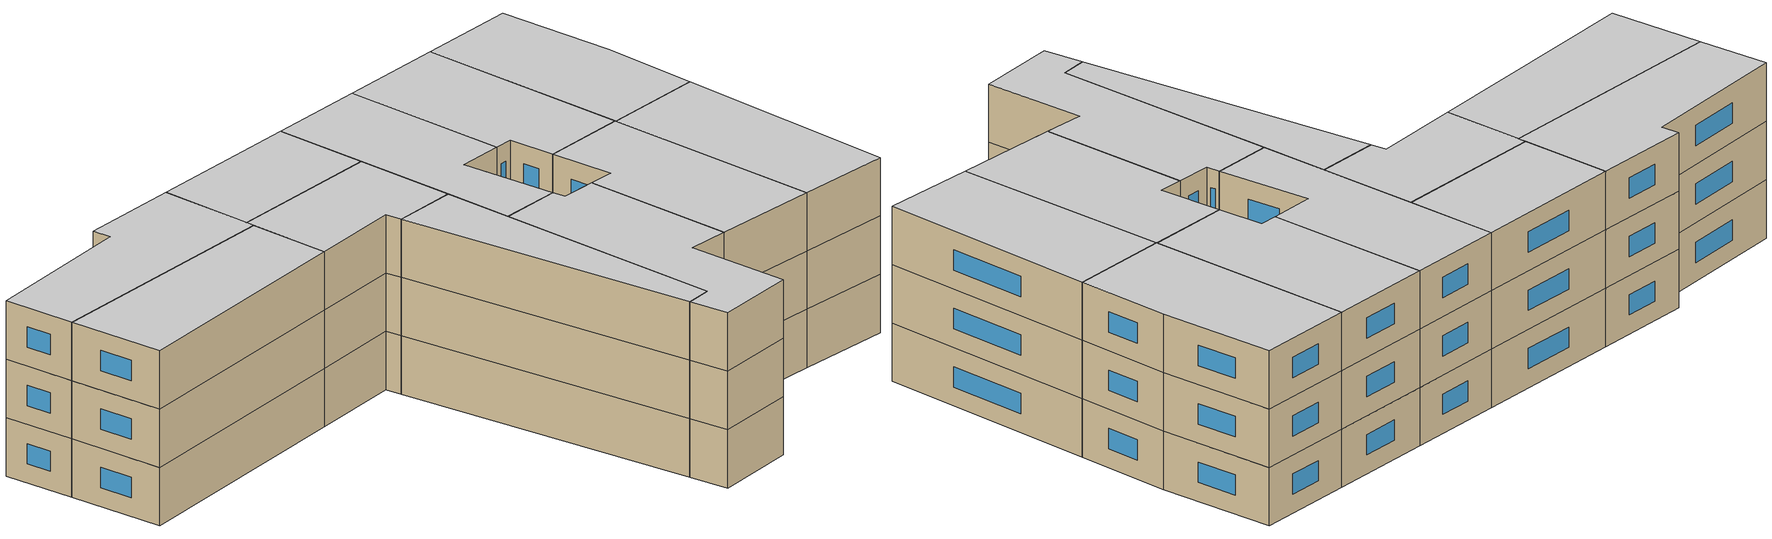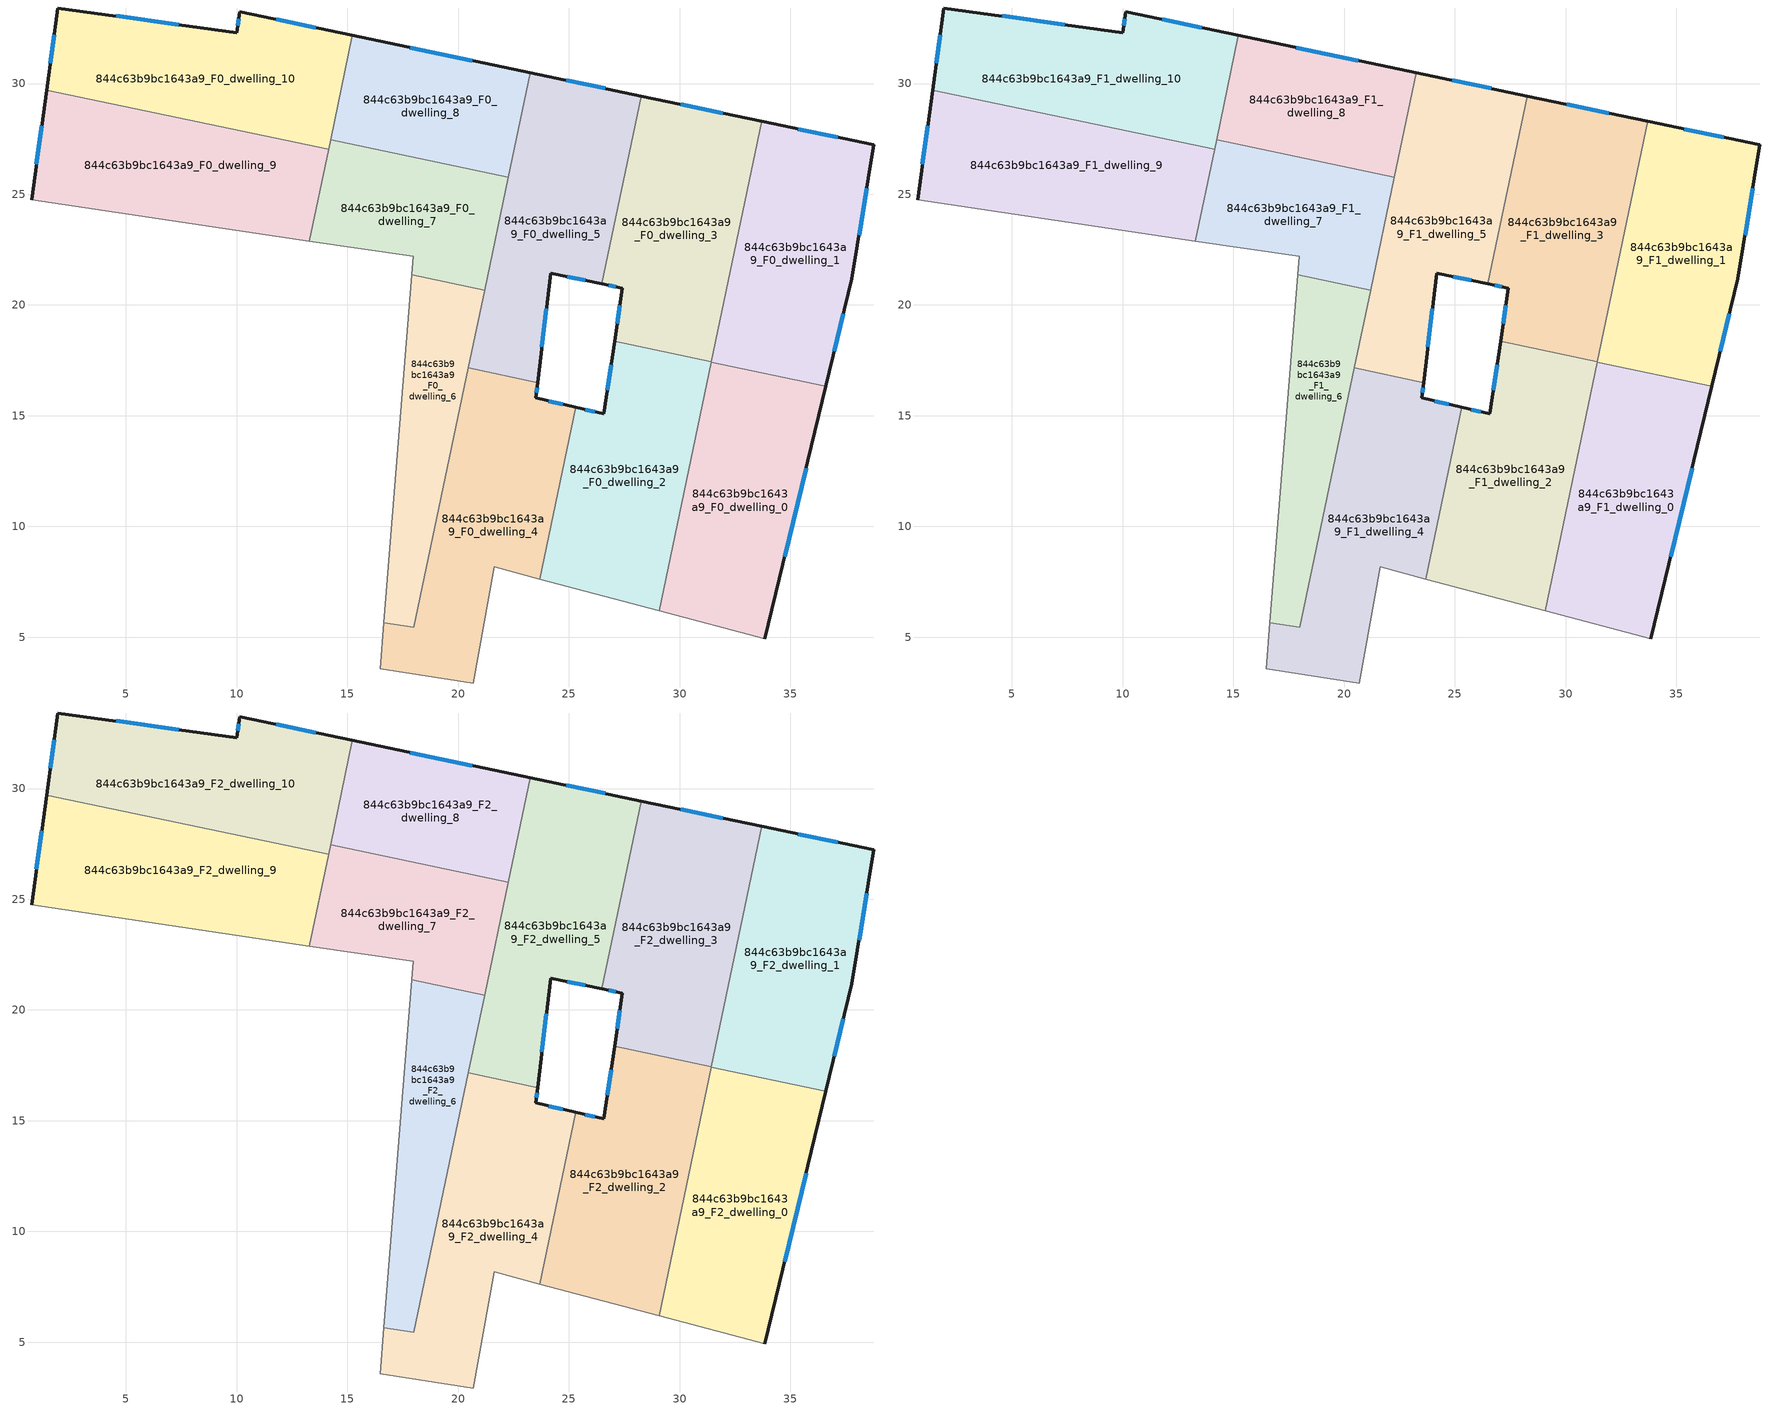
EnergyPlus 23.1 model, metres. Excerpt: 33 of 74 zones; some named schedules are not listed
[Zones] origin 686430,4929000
844c63b9bc1643a9_F0_dwelling_0
 floor ground (EU_floor_Construction): 36.6,16.32 33.86,4.93 29.08,6.2 31.43,17.41 z0
 wall outside (EU_wall_Construction): 33.86,4.93 36.6,16.32 z0:3
 wall to 844c63b9bc1643a9_F0_dwelling_1 (EU_wall_Construction): 36.6,16.32 31.43,17.41 z0:3
 wall adiabatic (EU_wall_Construction): 29.08,6.2 33.86,4.93 z0:3
 wall to 844c63b9bc1643a9_F0_dwelling_2 (EU_wall_Construction): 31.43,17.41 29.08,6.2 z0:3
 window (EU_Window_Construction): 34.75,8.64 35.71,12.62 z0.98:2.02
844c63b9bc1643a9_F0_dwelling_1
 floor ground (EU_floor_Construction): 38.78,27.23 37.78,21.19 36.6,16.32 31.43,17.41 33.72,28.29 z0
 wall outside (EU_wall_Construction): 36.6,16.32 37.78,21.19 38.78,27.23 33.72,28.29 z0:3
 wall to 844c63b9bc1643a9_F0_dwelling_3 (EU_wall_Construction): 33.72,28.29 31.44,17.44 z0:3
 wall to 844c63b9bc1643a9_F0_dwelling_2 (EU_wall_Construction): 31.44,17.44 31.43,17.41 z0:3
 window (EU_Window_Construction): 37.13,27.57 35.36,27.95 / 38.1,23.15 38.45,25.26 / 36.99,17.91 37.4,19.61 z0.98:2.02
844c63b9bc1643a9_F0_dwelling_10
 floor ground (EU_floor_Construction): 15.23,32.17 14.15,27.03 1.42,29.7 1.93,33.41 10.01,32.3 10.14,33.24 z0
 wall outside (EU_wall_Construction): 15.23,32.17 10.14,33.24 10.01,32.3 1.93,33.41 1.42,29.7 z0:3
 wall to 844c63b9bc1643a9_F0_dwelling_9 (EU_wall_Construction): 1.42,29.7 14.15,27.03 z0:3
 wall to 844c63b9bc1643a9_F0_dwelling_8 (EU_wall_Construction): 14.24,27.46 15.23,32.17 z0:3
 wall to 844c63b9bc1643a9_F0_dwelling_7 (EU_wall_Construction): 14.15,27.03 14.24,27.46 z0:3
 window (EU_Window_Construction): 13.57,32.52 11.79,32.89 / 1.76,32.2 1.58,30.91 / 7.38,32.66 4.56,33.05 / 10.1,32.93 10.05,32.61 z0.98:2.02
844c63b9bc1643a9_F0_dwelling_2
 floor ground (EU_floor_Construction): 31.44,17.44 29.08,6.2 23.69,7.62 25.32,15.38 26.59,15.08 27.07,18.36 z0
 wall outside (EU_wall_Construction): 27.07,18.36 26.59,15.08 25.32,15.38 z0:3
 wall to 844c63b9bc1643a9_F0_dwelling_3 (EU_wall_Construction): 31.44,17.44 27.07,18.36 z0:3
 wall adiabatic (EU_wall_Construction): 23.69,7.62 29.08,6.2 z0:3
 wall to 844c63b9bc1643a9_F0_dwelling_4 (EU_wall_Construction): 25.32,15.38 23.69,7.62 z0:3
 window (EU_Window_Construction): 26.17,15.18 25.73,15.28 / 26.91,17.3 26.74,16.15 z0.98:2.02
844c63b9bc1643a9_F0_dwelling_3
 floor ground (EU_floor_Construction): 33.72,28.29 31.44,17.44 27.07,18.36 27.42,20.76 26.49,20.96 28.27,29.43 z0
 wall outside (EU_wall_Construction): 26.49,20.96 27.42,20.76 27.07,18.36 / 33.72,28.29 28.27,29.43 z0:3
 wall to 844c63b9bc1643a9_F0_dwelling_5 (EU_wall_Construction): 28.27,29.43 26.49,20.96 z0:3
 window (EU_Window_Construction): 26.79,20.89 27.12,20.82 / 31.95,28.66 30.04,29.06 / 27.3,19.98 27.18,19.14 z0.98:2.02
844c63b9bc1643a9_F0_dwelling_4
 floor ground (EU_floor_Construction): 25.32,15.38 23.69,7.62 21.63,8.17 20.68,2.93 16.48,3.57 16.64,5.64 18,5.45 20.45,17.16 23.59,16.5 23.51,15.8 z0
 wall outside (EU_wall_Construction): 25.32,15.38 23.51,15.8 23.59,16.5 z0:3
 wall to 844c63b9bc1643a9_F0_dwelling_5 (EU_wall_Construction): 23.59,16.5 20.45,17.16 z0:3
 wall adiabatic (EU_wall_Construction): 16.64,5.64 16.48,3.57 20.68,2.93 21.63,8.17 23.69,7.62 / 18,5.45 16.64,5.65 z0:3
 wall to 844c63b9bc1643a9_F0_dwelling_6 (EU_wall_Construction): 20.45,17.16 18,5.45 z0:3
 window (EU_Window_Construction): 23.53,16.03 23.56,16.27 / 24.73,15.51 24.1,15.66 z0.98:2.02
844c63b9bc1643a9_F0_dwelling_5
 floor ground (EU_floor_Construction): 28.27,29.43 26.49,20.96 24.18,21.44 23.59,16.5 20.45,17.16 23.25,30.49 z0
 wall outside (EU_wall_Construction): 28.27,29.43 23.25,30.49 / 23.59,16.5 24.18,21.44 26.49,20.96 z0:3
 wall to 844c63b9bc1643a9_F0_dwelling_7 (EU_wall_Construction): 22.26,25.78 21.19,20.67 z0:3
 wall to 844c63b9bc1643a9_F0_dwelling_8 (EU_wall_Construction): 23.25,30.49 22.26,25.78 z0:3
 wall to 844c63b9bc1643a9_F0_dwelling_6 (EU_wall_Construction): 21.19,20.67 20.45,17.16 z0:3
 window (EU_Window_Construction): 26.64,29.78 24.88,30.14 / 24.93,21.28 25.74,21.11 / 23.78,18.11 23.99,19.83 z0.98:2.02
844c63b9bc1643a9_F0_dwelling_6
 floor ground (EU_floor_Construction): 21.19,20.67 18,5.45 16.64,5.65 17.9,21.36 z0
 wall adiabatic (EU_wall_Construction): 17.9,21.36 16.64,5.65 18,5.45 z0:3
 wall to 844c63b9bc1643a9_F0_dwelling_7 (EU_wall_Construction): 21.19,20.67 17.9,21.36 z0:3
844c63b9bc1643a9_F0_dwelling_7
 floor ground (EU_floor_Construction): 22.26,25.78 21.19,20.67 17.9,21.36 17.97,22.19 13.28,22.89 14.24,27.46 z0
 wall adiabatic (EU_wall_Construction): 13.28,22.89 17.97,22.19 17.9,21.36 z0:3
 wall to 844c63b9bc1643a9_F0_dwelling_9 (EU_wall_Construction): 14.15,27.03 13.28,22.89 z0:3
 wall to 844c63b9bc1643a9_F0_dwelling_8 (EU_wall_Construction): 22.26,25.78 14.24,27.46 z0:3
844c63b9bc1643a9_F0_dwelling_8
 floor ground (EU_floor_Construction): 23.25,30.49 22.26,25.78 14.24,27.46 15.23,32.17 z0
 wall outside (EU_wall_Construction): 23.25,30.49 15.23,32.17 z0:3
 window (EU_Window_Construction): 20.64,31.03 17.84,31.62 z0.98:2.02
844c63b9bc1643a9_F0_dwelling_9
 floor ground (EU_floor_Construction): 14.15,27.03 13.28,22.89 0.74,24.75 1.42,29.7 z0
 wall outside (EU_wall_Construction): 1.42,29.7 0.74,24.75 z0:3
 wall adiabatic (EU_wall_Construction): 0.74,24.75 13.28,22.89 z0:3
 window (EU_Window_Construction): 1.2,28.09 0.96,26.36 z0.98:2.02
844c63b9bc1643a9_F1_dwelling_0
 floor to 844c63b9bc1643a9_F0_dwelling_0 (EU_floor_Construction): 36.6,16.32 33.86,4.93 29.08,6.2 31.43,17.41 z3
 wall outside (EU_wall_Construction): 33.86,4.93 36.6,16.32 z3:6
 wall to 844c63b9bc1643a9_F1_dwelling_1 (EU_wall_Construction): 36.6,16.32 31.43,17.41 z3:6
 wall adiabatic (EU_wall_Construction): 29.08,6.2 33.86,4.93 z3:6
 wall to 844c63b9bc1643a9_F1_dwelling_2 (EU_wall_Construction): 31.43,17.41 29.08,6.2 z3:6
 window (EU_Window_Construction): 34.75,8.64 35.71,12.62 z3.98:5.02
844c63b9bc1643a9_F1_dwelling_1
 floor to 844c63b9bc1643a9_F0_dwelling_1 (EU_floor_Construction): 38.78,27.23 37.78,21.19 36.6,16.32 31.43,17.41 33.72,28.29 z3
 wall outside (EU_wall_Construction): 36.6,16.32 37.78,21.19 38.78,27.23 33.72,28.29 z3:6
 wall to 844c63b9bc1643a9_F1_dwelling_3 (EU_wall_Construction): 33.72,28.29 31.44,17.44 z3:6
 wall to 844c63b9bc1643a9_F1_dwelling_2 (EU_wall_Construction): 31.44,17.44 31.43,17.41 z3:6
 window (EU_Window_Construction): 37.13,27.57 35.36,27.95 / 38.1,23.15 38.45,25.26 / 36.99,17.91 37.4,19.61 z3.98:5.02
844c63b9bc1643a9_F1_dwelling_10
 floor to 844c63b9bc1643a9_F0_dwelling_10 (EU_floor_Construction): 15.23,32.17 14.15,27.03 1.42,29.7 1.93,33.41 10.01,32.3 10.14,33.24 z3
 wall outside (EU_wall_Construction): 15.23,32.17 10.14,33.24 10.01,32.3 1.93,33.41 1.42,29.7 z3:6
 wall to 844c63b9bc1643a9_F1_dwelling_9 (EU_wall_Construction): 1.42,29.7 14.15,27.03 z3:6
 wall to 844c63b9bc1643a9_F1_dwelling_8 (EU_wall_Construction): 14.24,27.46 15.23,32.17 z3:6
 wall to 844c63b9bc1643a9_F1_dwelling_7 (EU_wall_Construction): 14.15,27.03 14.24,27.46 z3:6
 window (EU_Window_Construction): 13.57,32.52 11.79,32.89 / 1.76,32.2 1.58,30.91 / 7.38,32.66 4.56,33.05 / 10.1,32.93 10.05,32.61 z3.98:5.02
844c63b9bc1643a9_F1_dwelling_2
 floor to 844c63b9bc1643a9_F0_dwelling_2 (EU_floor_Construction): 31.44,17.44 29.08,6.2 23.69,7.62 25.32,15.38 26.59,15.08 27.07,18.36 z3
 wall outside (EU_wall_Construction): 27.07,18.36 26.59,15.08 25.32,15.38 z3:6
 wall to 844c63b9bc1643a9_F1_dwelling_3 (EU_wall_Construction): 31.44,17.44 27.07,18.36 z3:6
 wall adiabatic (EU_wall_Construction): 23.69,7.62 29.08,6.2 z3:6
 wall to 844c63b9bc1643a9_F1_dwelling_4 (EU_wall_Construction): 25.32,15.38 23.69,7.62 z3:6
 window (EU_Window_Construction): 26.17,15.18 25.73,15.28 / 26.91,17.3 26.74,16.15 z3.98:5.02
844c63b9bc1643a9_F1_dwelling_3
 floor to 844c63b9bc1643a9_F0_dwelling_3 (EU_floor_Construction): 33.72,28.29 31.44,17.44 27.07,18.36 27.42,20.76 26.49,20.96 28.27,29.43 z3
 wall outside (EU_wall_Construction): 26.49,20.96 27.42,20.76 27.07,18.36 / 33.72,28.29 28.27,29.43 z3:6
 wall to 844c63b9bc1643a9_F1_dwelling_5 (EU_wall_Construction): 28.27,29.43 26.49,20.96 z3:6
 window (EU_Window_Construction): 26.79,20.89 27.12,20.82 / 31.95,28.66 30.04,29.06 / 27.3,19.98 27.18,19.14 z3.98:5.02
844c63b9bc1643a9_F1_dwelling_4
 floor to 844c63b9bc1643a9_F0_dwelling_4 (EU_floor_Construction): 25.32,15.38 23.69,7.62 21.63,8.17 20.68,2.93 16.48,3.57 16.64,5.65 18,5.45 20.45,17.16 23.59,16.5 23.51,15.8 z3
 wall outside (EU_wall_Construction): 25.32,15.38 23.51,15.8 23.59,16.5 z3:6
 wall to 844c63b9bc1643a9_F1_dwelling_5 (EU_wall_Construction): 23.59,16.5 20.45,17.16 z3:6
 wall adiabatic (EU_wall_Construction): 16.64,5.64 16.48,3.57 20.68,2.93 21.63,8.17 23.69,7.62 / 18,5.45 16.64,5.65 z3:6
 wall to 844c63b9bc1643a9_F1_dwelling_6 (EU_wall_Construction): 20.45,17.16 18,5.45 z3:6
 window (EU_Window_Construction): 23.53,16.03 23.56,16.27 / 24.73,15.51 24.1,15.66 z3.98:5.02
844c63b9bc1643a9_F1_dwelling_5
 floor to 844c63b9bc1643a9_F0_dwelling_5 (EU_floor_Construction): 28.27,29.43 26.49,20.96 24.18,21.44 23.59,16.5 20.45,17.16 23.25,30.49 z3
 wall outside (EU_wall_Construction): 28.27,29.43 23.25,30.49 / 23.59,16.5 24.18,21.44 26.49,20.96 z3:6
 wall to 844c63b9bc1643a9_F1_dwelling_7 (EU_wall_Construction): 22.26,25.78 21.19,20.67 z3:6
 wall to 844c63b9bc1643a9_F1_dwelling_8 (EU_wall_Construction): 23.25,30.49 22.26,25.78 z3:6
 wall to 844c63b9bc1643a9_F1_dwelling_6 (EU_wall_Construction): 21.19,20.67 20.45,17.16 z3:6
 window (EU_Window_Construction): 26.64,29.78 24.88,30.14 / 24.93,21.28 25.74,21.11 / 23.78,18.11 23.99,19.83 z3.98:5.02
844c63b9bc1643a9_F1_dwelling_6
 floor to 844c63b9bc1643a9_F0_dwelling_6 (EU_floor_Construction): 21.19,20.67 18,5.45 16.64,5.65 17.9,21.36 z3
 wall adiabatic (EU_wall_Construction): 17.9,21.36 16.64,5.65 18,5.45 z3:6
 wall to 844c63b9bc1643a9_F1_dwelling_7 (EU_wall_Construction): 21.19,20.67 17.9,21.36 z3:6
844c63b9bc1643a9_F1_dwelling_7
 floor to 844c63b9bc1643a9_F0_dwelling_7 (EU_floor_Construction): 22.26,25.78 21.19,20.67 17.9,21.36 17.97,22.19 13.28,22.89 14.24,27.46 z3
 wall adiabatic (EU_wall_Construction): 13.28,22.89 17.97,22.19 17.9,21.36 z3:6
 wall to 844c63b9bc1643a9_F1_dwelling_9 (EU_wall_Construction): 14.15,27.03 13.28,22.89 z3:6
 wall to 844c63b9bc1643a9_F1_dwelling_8 (EU_wall_Construction): 22.26,25.78 14.24,27.46 z3:6
844c63b9bc1643a9_F1_dwelling_8
 floor to 844c63b9bc1643a9_F0_dwelling_8 (EU_floor_Construction): 23.25,30.49 22.26,25.78 14.24,27.46 15.23,32.17 z3
 wall outside (EU_wall_Construction): 23.25,30.49 15.23,32.17 z3:6
 window (EU_Window_Construction): 20.64,31.03 17.84,31.62 z3.98:5.02
844c63b9bc1643a9_F1_dwelling_9
 floor to 844c63b9bc1643a9_F0_dwelling_9 (EU_floor_Construction): 14.15,27.03 13.28,22.89 0.74,24.75 1.42,29.7 z3
 wall outside (EU_wall_Construction): 1.42,29.7 0.74,24.75 z3:6
 wall adiabatic (EU_wall_Construction): 0.74,24.75 13.28,22.89 z3:6
 window (EU_Window_Construction): 1.2,28.09 0.96,26.36 z3.98:5.02
844c63b9bc1643a9_F2_dwelling_0
 floor to 844c63b9bc1643a9_F1_dwelling_0 (EU_floor_Construction): 36.6,16.32 33.86,4.93 29.08,6.2 31.43,17.41 z6
 wall outside (EU_wall_Construction): 33.86,4.93 36.6,16.32 z6:9
 wall to 844c63b9bc1643a9_F2_dwelling_1 (EU_wall_Construction): 36.6,16.32 31.43,17.41 z6:9
 wall adiabatic (EU_wall_Construction): 29.08,6.2 33.86,4.93 z6:9
 wall to 844c63b9bc1643a9_F2_dwelling_2 (EU_wall_Construction): 31.43,17.41 29.08,6.2 z6:9
 window (EU_Window_Construction): 34.75,8.64 35.71,12.62 z6.98:8.02
 ceiling to 844c63b9bc1643a9_F3_dwelling_0 (EU_floor_Construction): 33.86,4.93 36.6,16.32 31.43,17.41 29.08,6.2 z9
844c63b9bc1643a9_F2_dwelling_1
 floor to 844c63b9bc1643a9_F1_dwelling_1 (EU_floor_Construction): 38.78,27.23 37.78,21.19 36.6,16.32 31.43,17.41 33.72,28.29 z6
 wall outside (EU_wall_Construction): 36.6,16.32 37.78,21.19 38.78,27.23 33.72,28.29 z6:9
 wall to 844c63b9bc1643a9_F2_dwelling_3 (EU_wall_Construction): 33.72,28.29 31.44,17.44 z6:9
 wall to 844c63b9bc1643a9_F2_dwelling_2 (EU_wall_Construction): 31.44,17.44 31.43,17.41 z6:9
 window (EU_Window_Construction): 37.13,27.57 35.36,27.95 / 38.1,23.15 38.45,25.26 / 36.99,17.91 37.4,19.61 z6.98:8.02
 ceiling to 844c63b9bc1643a9_F3_dwelling_1 (EU_floor_Construction): 36.6,16.32 37.78,21.19 38.78,27.23 33.72,28.29 31.43,17.41 z9
844c63b9bc1643a9_F2_dwelling_10
 floor to 844c63b9bc1643a9_F1_dwelling_10 (EU_floor_Construction): 15.23,32.17 14.15,27.03 1.42,29.7 1.93,33.41 10.01,32.3 10.14,33.24 z6
 wall outside (EU_wall_Construction): 15.23,32.17 10.14,33.24 10.01,32.3 1.93,33.41 1.42,29.7 z6:9
 wall to 844c63b9bc1643a9_F2_dwelling_9 (EU_wall_Construction): 1.42,29.7 14.15,27.03 z6:9
 wall to 844c63b9bc1643a9_F2_dwelling_8 (EU_wall_Construction): 14.24,27.46 15.23,32.17 z6:9
 wall to 844c63b9bc1643a9_F2_dwelling_7 (EU_wall_Construction): 14.15,27.03 14.24,27.46 z6:9
 window (EU_Window_Construction): 13.57,32.52 11.79,32.89 / 1.76,32.2 1.58,30.91 / 7.38,32.66 4.56,33.05 / 10.1,32.93 10.05,32.61 z6.98:8.02
 ceiling to 844c63b9bc1643a9_F3_dwelling_10 (EU_floor_Construction): 14.15,27.03 15.23,32.17 10.14,33.24 10.01,32.3 1.93,33.41 1.42,29.7 z9
844c63b9bc1643a9_F2_dwelling_2
 floor to 844c63b9bc1643a9_F1_dwelling_2 (EU_floor_Construction): 31.44,17.44 29.08,6.2 23.69,7.62 25.32,15.38 26.59,15.08 27.07,18.36 z6
 wall outside (EU_wall_Construction): 27.07,18.36 26.59,15.08 25.32,15.38 z6:9
 wall to 844c63b9bc1643a9_F2_dwelling_3 (EU_wall_Construction): 31.44,17.44 27.07,18.36 z6:9
 wall adiabatic (EU_wall_Construction): 23.69,7.62 29.08,6.2 z6:9
 wall to 844c63b9bc1643a9_F2_dwelling_4 (EU_wall_Construction): 25.32,15.38 23.69,7.62 z6:9
 window (EU_Window_Construction): 26.17,15.18 25.73,15.28 / 26.91,17.3 26.74,16.15 z6.98:8.02
 ceiling to 844c63b9bc1643a9_F3_dwelling_2 (EU_floor_Construction): 29.08,6.2 31.44,17.44 27.07,18.36 26.59,15.08 25.32,15.38 23.69,7.62 z9
844c63b9bc1643a9_F2_dwelling_3
 floor to 844c63b9bc1643a9_F1_dwelling_3 (EU_floor_Construction): 33.72,28.29 31.44,17.44 27.07,18.36 27.42,20.76 26.49,20.96 28.27,29.43 z6
 wall outside (EU_wall_Construction): 26.49,20.96 27.42,20.76 27.07,18.36 / 33.72,28.29 28.27,29.43 z6:9
 wall to 844c63b9bc1643a9_F2_dwelling_5 (EU_wall_Construction): 28.27,29.43 26.49,20.96 z6:9
 window (EU_Window_Construction): 26.79,20.89 27.12,20.82 / 31.95,28.66 30.04,29.06 / 27.3,19.98 27.18,19.14 z6.98:8.02
 ceiling to 844c63b9bc1643a9_F3_dwelling_3 (EU_floor_Construction): 31.44,17.44 33.72,28.29 28.27,29.43 26.49,20.96 27.42,20.76 27.07,18.36 z9
844c63b9bc1643a9_F2_dwelling_4
 floor to 844c63b9bc1643a9_F1_dwelling_4 (EU_floor_Construction): 25.32,15.38 23.69,7.62 21.63,8.17 20.68,2.93 16.48,3.57 16.64,5.65 18,5.45 20.45,17.16 23.59,16.5 23.51,15.8 z6
 wall outside (EU_wall_Construction): 25.32,15.38 23.51,15.8 23.59,16.5 z6:9
 wall to 844c63b9bc1643a9_F2_dwelling_5 (EU_wall_Construction): 23.59,16.5 20.45,17.16 z6:9
 wall adiabatic (EU_wall_Construction): 16.64,5.64 16.48,3.57 20.68,2.93 21.63,8.17 23.69,7.62 / 18,5.45 16.64,5.65 z6:9
 wall to 844c63b9bc1643a9_F2_dwelling_6 (EU_wall_Construction): 20.45,17.16 18,5.45 z6:9
 window (EU_Window_Construction): 23.53,16.03 23.56,16.27 / 24.73,15.51 24.1,15.66 z6.98:8.02
 ceiling to 844c63b9bc1643a9_F3_dwelling_4 (EU_floor_Construction): 20.68,2.93 21.63,8.17 23.69,7.62 25.32,15.38 23.51,15.8 23.59,16.5 20.45,17.16 18,5.45 16.64,5.65 16.48,3.57 z9
844c63b9bc1643a9_F2_dwelling_5
 floor to 844c63b9bc1643a9_F1_dwelling_5 (EU_floor_Construction): 28.27,29.43 26.49,20.96 24.18,21.44 23.59,16.5 20.45,17.16 23.25,30.49 z6
 wall outside (EU_wall_Construction): 28.27,29.43 23.25,30.49 / 23.59,16.5 24.18,21.44 26.49,20.96 z6:9
 wall to 844c63b9bc1643a9_F2_dwelling_7 (EU_wall_Construction): 22.26,25.78 21.19,20.67 z6:9
 wall to 844c63b9bc1643a9_F2_dwelling_8 (EU_wall_Construction): 23.25,30.49 22.26,25.78 z6:9
 wall to 844c63b9bc1643a9_F2_dwelling_6 (EU_wall_Construction): 21.19,20.67 20.45,17.16 z6:9
 window (EU_Window_Construction): 26.64,29.78 24.88,30.14 / 24.93,21.28 25.74,21.11 / 23.78,18.11 23.99,19.83 z6.98:8.02
 ceiling to 844c63b9bc1643a9_F3_dwelling_5 (EU_floor_Construction): 23.59,16.5 24.18,21.44 26.49,20.96 28.27,29.43 23.25,30.49 20.45,17.16 z9
844c63b9bc1643a9_F2_dwelling_6
 floor to 844c63b9bc1643a9_F1_dwelling_6 (EU_floor_Construction): 21.19,20.67 18,5.45 16.64,5.65 17.9,21.36 z6
 wall adiabatic (EU_wall_Construction): 17.9,21.36 16.64,5.65 18,5.45 z6:9
 wall to 844c63b9bc1643a9_F2_dwelling_7 (EU_wall_Construction): 21.19,20.67 17.9,21.36 z6:9
 ceiling to 844c63b9bc1643a9_F3_dwelling_6 (EU_floor_Construction): 18,5.45 21.19,20.67 17.9,21.36 16.64,5.65 z9
844c63b9bc1643a9_F2_dwelling_7
 floor to 844c63b9bc1643a9_F1_dwelling_7 (EU_floor_Construction): 22.26,25.78 21.19,20.67 17.9,21.36 17.97,22.19 13.28,22.89 14.24,27.46 z6
 wall adiabatic (EU_wall_Construction): 13.28,22.89 17.97,22.19 17.9,21.36 z6:9
 wall to 844c63b9bc1643a9_F2_dwelling_9 (EU_wall_Construction): 14.15,27.03 13.28,22.89 z6:9
 wall to 844c63b9bc1643a9_F2_dwelling_8 (EU_wall_Construction): 22.26,25.78 14.24,27.46 z6:9
 ceiling to 844c63b9bc1643a9_F3_dwelling_7 (EU_floor_Construction): 21.19,20.67 22.26,25.78 14.24,27.46 13.28,22.89 17.97,22.19 17.9,21.36 z9
844c63b9bc1643a9_F2_dwelling_8
 floor to 844c63b9bc1643a9_F1_dwelling_8 (EU_floor_Construction): 23.25,30.49 22.26,25.78 14.24,27.46 15.23,32.17 z6
 wall outside (EU_wall_Construction): 23.25,30.49 15.23,32.17 z6:9
 window (EU_Window_Construction): 20.64,31.03 17.84,31.62 z6.98:8.02
 ceiling to 844c63b9bc1643a9_F3_dwelling_8 (EU_floor_Construction): 22.26,25.78 23.25,30.49 15.23,32.17 14.24,27.46 z9
844c63b9bc1643a9_F2_dwelling_9
 floor to 844c63b9bc1643a9_F1_dwelling_9 (EU_floor_Construction): 14.15,27.03 13.28,22.89 0.74,24.75 1.42,29.7 z6
 wall outside (EU_wall_Construction): 1.42,29.7 0.74,24.75 z6:9
 wall adiabatic (EU_wall_Construction): 0.74,24.75 13.28,22.89 z6:9
 window (EU_Window_Construction): 1.2,28.09 0.96,26.36 z6.98:8.02
 ceiling to 844c63b9bc1643a9_F3_dwelling_9 (EU_floor_Construction): 13.28,22.89 14.15,27.03 1.42,29.7 0.74,24.75 z9
[Building]
EU S2 Campaign: North Axis=0; Terrain=City; Solar Distribution=FullExterior
[Site:Location]
Bologna: Latitude=44.5; Longitude=11.25; Time Zone=1; Elevation=37
[SizingPeriod:WeatherFileDays]
AnnualSizingPeriod: Begin Month=1; Begin Day of Month=1; End Month=12; End Day of Month=31; Day of Week for Start Day=Monday; Use Weather File Daylight Saving Period=No; Use Weather File Rain and Snow Indicators=No
[MATERIAL]
EU_InternalMass_Material: Roughness=MediumRough; Thickness=0.1; Conductivity=1; Density=1800; Specific Heat=900; Thermal Absorptance=0.9; Solar Absorptance=0.7; Visible Absorptance=0.7
[MATERIAL:NOMASS] Roughness=MediumRough; Thermal Absorptance=0.9; Solar Absorptance=0.7; Visible Absorptance=0.7
Name | Thermal Resistance
EU_wall_NoMass | 0.905828
EU_floor_NoMass | 0.67114
[WINDOWMATERIAL:SIMPLEGLAZINGSYSTEM]
EU_Window_SimpleGlazing: UFactor=4.52486; Solar Heat Gain Coefficient=0.85; Visible Transmittance=0.85
[CONSTRUCTION]
EU_wall_Construction: EU_wall_NoMass
EU_floor_Construction: EU_floor_NoMass
EU_Window_Construction: EU_Window_SimpleGlazing
EU_InternalMass_Construction: EU_InternalMass_Material
[ZONE] Type=1; Multiplier=1; Ceiling Height=autocalculate; Floor Area=autocalculate; Part of Total Floor Area=Yes
Name | Volume
844c63b9bc1643a9_F0_dwelling_0; 844c63b9bc1643a9_F1_dwelling_0; 844c63b9bc1643a9_F2_dwelling_0 | 177.66
844c63b9bc1643a9_F0_dwelling_1; 844c63b9bc1643a9_F1_dwelling_1; 844c63b9bc1643a9_F2_dwelling_1; 844c63b9bc1643a9_F0_dwelling_2; 844c63b9bc1643a9_F1_dwelling_2; 844c63b9bc1643a9_F2_dwelling_2 | 177.647
844c63b9bc1643a9_F0_dwelling_10; 844c63b9bc1643a9_F1_dwelling_10; 844c63b9bc1643a9_F2_dwelling_10 | 177.663
844c63b9bc1643a9_F0_dwelling_3; 844c63b9bc1643a9_F1_dwelling_3; 844c63b9bc1643a9_F2_dwelling_3 | 177.665
844c63b9bc1643a9_F0_dwelling_4 | 185.381
844c63b9bc1643a9_F1_dwelling_4; 844c63b9bc1643a9_F2_dwelling_4 | 185.389
844c63b9bc1643a9_F0_dwelling_5; 844c63b9bc1643a9_F1_dwelling_5; 844c63b9bc1643a9_F2_dwelling_5; 844c63b9bc1643a9_F0_dwelling_9; 844c63b9bc1643a9_F1_dwelling_9; 844c63b9bc1643a9_F2_dwelling_9 | 177.642
844c63b9bc1643a9_F0_dwelling_6; 844c63b9bc1643a9_F1_dwelling_6; 844c63b9bc1643a9_F2_dwelling_6 | 110.688
844c63b9bc1643a9_F0_dwelling_7; 844c63b9bc1643a9_F1_dwelling_7; 844c63b9bc1643a9_F2_dwelling_7 | 118.456
844c63b9bc1643a9_F0_dwelling_8; 844c63b9bc1643a9_F1_dwelling_8; 844c63b9bc1643a9_F2_dwelling_8 | 118.441
[INTERNALMASS] Construction=EU_InternalMass_Construction
Name | Zone or ZoneList | Surface Area
844c63b9bc1643a9_F0_dwelling_0_EU_InternalMass | 844c63b9bc1643a9_F0_dwelling_0 | 59.2198
844c63b9bc1643a9_F0_dwelling_1_EU_InternalMass | 844c63b9bc1643a9_F0_dwelling_1 | 59.2156
844c63b9bc1643a9_F0_dwelling_2_EU_InternalMass | 844c63b9bc1643a9_F0_dwelling_2 | 59.2159
844c63b9bc1643a9_F0_dwelling_3_EU_InternalMass | 844c63b9bc1643a9_F0_dwelling_3 | 59.2215
844c63b9bc1643a9_F0_dwelling_4_EU_InternalMass | 844c63b9bc1643a9_F0_dwelling_4 | 61.7962
844c63b9bc1643a9_F0_dwelling_5_EU_InternalMass | 844c63b9bc1643a9_F0_dwelling_5 | 59.2142
844c63b9bc1643a9_F0_dwelling_6_EU_InternalMass | 844c63b9bc1643a9_F0_dwelling_6 | 36.8959
844c63b9bc1643a9_F0_dwelling_7_EU_InternalMass | 844c63b9bc1643a9_F0_dwelling_7 | 39.4854
844c63b9bc1643a9_F0_dwelling_8_EU_InternalMass | 844c63b9bc1643a9_F0_dwelling_8 | 39.4803
844c63b9bc1643a9_F0_dwelling_9_EU_InternalMass | 844c63b9bc1643a9_F0_dwelling_9 | 59.2138
844c63b9bc1643a9_F0_dwelling_10_EU_InternalMass | 844c63b9bc1643a9_F0_dwelling_10 | 59.221
844c63b9bc1643a9_F1_dwelling_0_EU_InternalMass | 844c63b9bc1643a9_F1_dwelling_0 | 59.2198
844c63b9bc1643a9_F1_dwelling_1_EU_InternalMass | 844c63b9bc1643a9_F1_dwelling_1 | 59.2156
844c63b9bc1643a9_F1_dwelling_2_EU_InternalMass | 844c63b9bc1643a9_F1_dwelling_2 | 59.2159
844c63b9bc1643a9_F1_dwelling_3_EU_InternalMass | 844c63b9bc1643a9_F1_dwelling_3 | 59.2215
844c63b9bc1643a9_F1_dwelling_4_EU_InternalMass | 844c63b9bc1643a9_F1_dwelling_4 | 61.7962
844c63b9bc1643a9_F1_dwelling_5_EU_InternalMass | 844c63b9bc1643a9_F1_dwelling_5 | 59.2142
844c63b9bc1643a9_F1_dwelling_6_EU_InternalMass | 844c63b9bc1643a9_F1_dwelling_6 | 36.8959
844c63b9bc1643a9_F1_dwelling_7_EU_InternalMass | 844c63b9bc1643a9_F1_dwelling_7 | 39.4854
844c63b9bc1643a9_F1_dwelling_8_EU_InternalMass | 844c63b9bc1643a9_F1_dwelling_8 | 39.4803
844c63b9bc1643a9_F1_dwelling_9_EU_InternalMass | 844c63b9bc1643a9_F1_dwelling_9 | 59.2138
844c63b9bc1643a9_F1_dwelling_10_EU_InternalMass | 844c63b9bc1643a9_F1_dwelling_10 | 59.221
844c63b9bc1643a9_F2_dwelling_0_EU_InternalMass | 844c63b9bc1643a9_F2_dwelling_0 | 59.2198
844c63b9bc1643a9_F2_dwelling_1_EU_InternalMass | 844c63b9bc1643a9_F2_dwelling_1 | 59.2156
844c63b9bc1643a9_F2_dwelling_2_EU_InternalMass | 844c63b9bc1643a9_F2_dwelling_2 | 59.2159
844c63b9bc1643a9_F2_dwelling_3_EU_InternalMass | 844c63b9bc1643a9_F2_dwelling_3 | 59.2215
844c63b9bc1643a9_F2_dwelling_4_EU_InternalMass | 844c63b9bc1643a9_F2_dwelling_4 | 61.7962
844c63b9bc1643a9_F2_dwelling_5_EU_InternalMass | 844c63b9bc1643a9_F2_dwelling_5 | 59.2142
844c63b9bc1643a9_F2_dwelling_6_EU_InternalMass | 844c63b9bc1643a9_F2_dwelling_6 | 36.8959
844c63b9bc1643a9_F2_dwelling_7_EU_InternalMass | 844c63b9bc1643a9_F2_dwelling_7 | 39.4854
844c63b9bc1643a9_F2_dwelling_8_EU_InternalMass | 844c63b9bc1643a9_F2_dwelling_8 | 39.4803
844c63b9bc1643a9_F2_dwelling_9_EU_InternalMass | 844c63b9bc1643a9_F2_dwelling_9 | 59.2138
844c63b9bc1643a9_F2_dwelling_10_EU_InternalMass | 844c63b9bc1643a9_F2_dwelling_10 | 59.221
[OTHEREQUIPMENT] Fuel Type=Electricity; Design Level Calculation Method=Watts/Area; Power per Zone Floor Area=1; Fraction Latent=0; Fraction Radiant=0; Fraction Lost=0; Carbon Dioxide Generation Rate=0; EndUse Subcategory=EU_Step8_InternalGains
Name | Zone or ZoneList or Space or SpaceList | Schedule
EU_Step8_InternalGain_844c63b9bc1643a9_F0_dwelling_0_f000 | 844c63b9bc1643a9_F0_dwelling_0 | EU_Step8_GainSchedule_844c63b9bc1643a9_F0_dwelling_0_f000
EU_Step8_InternalGain_844c63b9bc1643a9_F0_dwelling_1_f000 | 844c63b9bc1643a9_F0_dwelling_1 | EU_Step8_GainSchedule_844c63b9bc1643a9_F0_dwelling_1_f000
EU_Step8_InternalGain_844c63b9bc1643a9_F0_dwelling_2_f000 | 844c63b9bc1643a9_F0_dwelling_2 | EU_Step8_GainSchedule_844c63b9bc1643a9_F0_dwelling_2_f000
EU_Step8_InternalGain_844c63b9bc1643a9_F0_dwelling_3_f000 | 844c63b9bc1643a9_F0_dwelling_3 | EU_Step8_GainSchedule_844c63b9bc1643a9_F0_dwelling_3_f000
EU_Step8_InternalGain_844c63b9bc1643a9_F0_dwelling_4_f000 | 844c63b9bc1643a9_F0_dwelling_4 | EU_Step8_GainSchedule_844c63b9bc1643a9_F0_dwelling_4_f000
EU_Step8_InternalGain_844c63b9bc1643a9_F0_dwelling_5_f000 | 844c63b9bc1643a9_F0_dwelling_5 | EU_Step8_GainSchedule_844c63b9bc1643a9_F0_dwelling_5_f000
EU_Step8_InternalGain_844c63b9bc1643a9_F0_dwelling_6_f000 | 844c63b9bc1643a9_F0_dwelling_6 | EU_Step8_GainSchedule_844c63b9bc1643a9_F0_dwelling_6_f000
EU_Step8_InternalGain_844c63b9bc1643a9_F0_dwelling_7_f000 | 844c63b9bc1643a9_F0_dwelling_7 | EU_Step8_GainSchedule_844c63b9bc1643a9_F0_dwelling_7_f000
EU_Step8_InternalGain_844c63b9bc1643a9_F0_dwelling_8_f000 | 844c63b9bc1643a9_F0_dwelling_8 | EU_Step8_GainSchedule_844c63b9bc1643a9_F0_dwelling_8_f000
EU_Step8_InternalGain_844c63b9bc1643a9_F0_dwelling_9_f000 | 844c63b9bc1643a9_F0_dwelling_9 | EU_Step8_GainSchedule_844c63b9bc1643a9_F0_dwelling_9_f000
EU_Step8_InternalGain_844c63b9bc1643a9_F0_dwelling_10_f000 | 844c63b9bc1643a9_F0_dwelling_10 | EU_Step8_GainSchedule_844c63b9bc1643a9_F0_dwelling_10_f000
EU_Step8_InternalGain_844c63b9bc1643a9_F1_dwelling_0_f000 | 844c63b9bc1643a9_F1_dwelling_0 | EU_Step8_GainSchedule_844c63b9bc1643a9_F1_dwelling_0_f000
EU_Step8_InternalGain_844c63b9bc1643a9_F1_dwelling_1_f000 | 844c63b9bc1643a9_F1_dwelling_1 | EU_Step8_GainSchedule_844c63b9bc1643a9_F1_dwelling_1_f000
EU_Step8_InternalGain_844c63b9bc1643a9_F1_dwelling_2_f000 | 844c63b9bc1643a9_F1_dwelling_2 | EU_Step8_GainSchedule_844c63b9bc1643a9_F1_dwelling_2_f000
EU_Step8_InternalGain_844c63b9bc1643a9_F1_dwelling_3_f000 | 844c63b9bc1643a9_F1_dwelling_3 | EU_Step8_GainSchedule_844c63b9bc1643a9_F1_dwelling_3_f000
EU_Step8_InternalGain_844c63b9bc1643a9_F1_dwelling_4_f000 | 844c63b9bc1643a9_F1_dwelling_4 | EU_Step8_GainSchedule_844c63b9bc1643a9_F1_dwelling_4_f000
EU_Step8_InternalGain_844c63b9bc1643a9_F1_dwelling_5_f000 | 844c63b9bc1643a9_F1_dwelling_5 | EU_Step8_GainSchedule_844c63b9bc1643a9_F1_dwelling_5_f000
EU_Step8_InternalGain_844c63b9bc1643a9_F1_dwelling_6_f000 | 844c63b9bc1643a9_F1_dwelling_6 | EU_Step8_GainSchedule_844c63b9bc1643a9_F1_dwelling_6_f000
EU_Step8_InternalGain_844c63b9bc1643a9_F1_dwelling_7_f000 | 844c63b9bc1643a9_F1_dwelling_7 | EU_Step8_GainSchedule_844c63b9bc1643a9_F1_dwelling_7_f000
EU_Step8_InternalGain_844c63b9bc1643a9_F1_dwelling_8_f000 | 844c63b9bc1643a9_F1_dwelling_8 | EU_Step8_GainSchedule_844c63b9bc1643a9_F1_dwelling_8_f000
EU_Step8_InternalGain_844c63b9bc1643a9_F1_dwelling_9_f000 | 844c63b9bc1643a9_F1_dwelling_9 | EU_Step8_GainSchedule_844c63b9bc1643a9_F1_dwelling_9_f000
EU_Step8_InternalGain_844c63b9bc1643a9_F1_dwelling_10_f000 | 844c63b9bc1643a9_F1_dwelling_10 | EU_Step8_GainSchedule_844c63b9bc1643a9_F1_dwelling_10_f000
EU_Step8_InternalGain_844c63b9bc1643a9_F2_dwelling_0_f000 | 844c63b9bc1643a9_F2_dwelling_0 | EU_Step8_GainSchedule_844c63b9bc1643a9_F2_dwelling_0_f000
EU_Step8_InternalGain_844c63b9bc1643a9_F2_dwelling_1_f000 | 844c63b9bc1643a9_F2_dwelling_1 | EU_Step8_GainSchedule_844c63b9bc1643a9_F2_dwelling_1_f000
EU_Step8_InternalGain_844c63b9bc1643a9_F2_dwelling_2_f000 | 844c63b9bc1643a9_F2_dwelling_2 | EU_Step8_GainSchedule_844c63b9bc1643a9_F2_dwelling_2_f000
EU_Step8_InternalGain_844c63b9bc1643a9_F2_dwelling_3_f000 | 844c63b9bc1643a9_F2_dwelling_3 | EU_Step8_GainSchedule_844c63b9bc1643a9_F2_dwelling_3_f000
EU_Step8_InternalGain_844c63b9bc1643a9_F2_dwelling_4_f000 | 844c63b9bc1643a9_F2_dwelling_4 | EU_Step8_GainSchedule_844c63b9bc1643a9_F2_dwelling_4_f000
EU_Step8_InternalGain_844c63b9bc1643a9_F2_dwelling_5_f000 | 844c63b9bc1643a9_F2_dwelling_5 | EU_Step8_GainSchedule_844c63b9bc1643a9_F2_dwelling_5_f000
EU_Step8_InternalGain_844c63b9bc1643a9_F2_dwelling_6_f000 | 844c63b9bc1643a9_F2_dwelling_6 | EU_Step8_GainSchedule_844c63b9bc1643a9_F2_dwelling_6_f000
EU_Step8_InternalGain_844c63b9bc1643a9_F2_dwelling_7_f000 | 844c63b9bc1643a9_F2_dwelling_7 | EU_Step8_GainSchedule_844c63b9bc1643a9_F2_dwelling_7_f000
EU_Step8_InternalGain_844c63b9bc1643a9_F2_dwelling_8_f000 | 844c63b9bc1643a9_F2_dwelling_8 | EU_Step8_GainSchedule_844c63b9bc1643a9_F2_dwelling_8_f000
EU_Step8_InternalGain_844c63b9bc1643a9_F2_dwelling_9_f000 | 844c63b9bc1643a9_F2_dwelling_9 | EU_Step8_GainSchedule_844c63b9bc1643a9_F2_dwelling_9_f000
EU_Step8_InternalGain_844c63b9bc1643a9_F2_dwelling_10_f000 | 844c63b9bc1643a9_F2_dwelling_10 | EU_Step8_GainSchedule_844c63b9bc1643a9_F2_dwelling_10_f000
[ZONEVENTILATION:DESIGNFLOWRATE] Schedule=EU_AlwaysOn; Design Flow Rate Calculation Method=AirChanges/Hour; Air Changes per Hour=0.73129; Ventilation Type=Natural; Fan Pressure Rise=0; Fan Total Efficiency=1; Constant Term Coefficient=1; Temperature Term Coefficient=0; Velocity Term Coefficient=0; Velocity Squared Term Coefficient=0; Minimum Indoor Temperature=-100; Maximum Indoor Temperature=100; Delta Temperature=-100; Minimum Outdoor Temperature=-100; Maximum Outdoor Temperature=100; Maximum Wind Speed=40
Name | Zone or ZoneList or Space or SpaceList
EU_ConstantAir_844c63b9bc1643a9_F0_dwelling_0 | 844c63b9bc1643a9_F0_dwelling_0
EU_ConstantAir_844c63b9bc1643a9_F0_dwelling_1 | 844c63b9bc1643a9_F0_dwelling_1
EU_ConstantAir_844c63b9bc1643a9_F0_dwelling_2 | 844c63b9bc1643a9_F0_dwelling_2
EU_ConstantAir_844c63b9bc1643a9_F0_dwelling_3 | 844c63b9bc1643a9_F0_dwelling_3
EU_ConstantAir_844c63b9bc1643a9_F0_dwelling_4 | 844c63b9bc1643a9_F0_dwelling_4
EU_ConstantAir_844c63b9bc1643a9_F0_dwelling_5 | 844c63b9bc1643a9_F0_dwelling_5
EU_ConstantAir_844c63b9bc1643a9_F0_dwelling_6 | 844c63b9bc1643a9_F0_dwelling_6
EU_ConstantAir_844c63b9bc1643a9_F0_dwelling_7 | 844c63b9bc1643a9_F0_dwelling_7
EU_ConstantAir_844c63b9bc1643a9_F0_dwelling_8 | 844c63b9bc1643a9_F0_dwelling_8
EU_ConstantAir_844c63b9bc1643a9_F0_dwelling_9 | 844c63b9bc1643a9_F0_dwelling_9
EU_ConstantAir_844c63b9bc1643a9_F0_dwelling_10 | 844c63b9bc1643a9_F0_dwelling_10
EU_ConstantAir_844c63b9bc1643a9_F1_dwelling_0 | 844c63b9bc1643a9_F1_dwelling_0
EU_ConstantAir_844c63b9bc1643a9_F1_dwelling_1 | 844c63b9bc1643a9_F1_dwelling_1
EU_ConstantAir_844c63b9bc1643a9_F1_dwelling_2 | 844c63b9bc1643a9_F1_dwelling_2
EU_ConstantAir_844c63b9bc1643a9_F1_dwelling_3 | 844c63b9bc1643a9_F1_dwelling_3
EU_ConstantAir_844c63b9bc1643a9_F1_dwelling_4 | 844c63b9bc1643a9_F1_dwelling_4
EU_ConstantAir_844c63b9bc1643a9_F1_dwelling_5 | 844c63b9bc1643a9_F1_dwelling_5
EU_ConstantAir_844c63b9bc1643a9_F1_dwelling_6 | 844c63b9bc1643a9_F1_dwelling_6
EU_ConstantAir_844c63b9bc1643a9_F1_dwelling_7 | 844c63b9bc1643a9_F1_dwelling_7
EU_ConstantAir_844c63b9bc1643a9_F1_dwelling_8 | 844c63b9bc1643a9_F1_dwelling_8
EU_ConstantAir_844c63b9bc1643a9_F1_dwelling_9 | 844c63b9bc1643a9_F1_dwelling_9
EU_ConstantAir_844c63b9bc1643a9_F1_dwelling_10 | 844c63b9bc1643a9_F1_dwelling_10
EU_ConstantAir_844c63b9bc1643a9_F2_dwelling_0 | 844c63b9bc1643a9_F2_dwelling_0
EU_ConstantAir_844c63b9bc1643a9_F2_dwelling_1 | 844c63b9bc1643a9_F2_dwelling_1
EU_ConstantAir_844c63b9bc1643a9_F2_dwelling_2 | 844c63b9bc1643a9_F2_dwelling_2
EU_ConstantAir_844c63b9bc1643a9_F2_dwelling_3 | 844c63b9bc1643a9_F2_dwelling_3
EU_ConstantAir_844c63b9bc1643a9_F2_dwelling_4 | 844c63b9bc1643a9_F2_dwelling_4
EU_ConstantAir_844c63b9bc1643a9_F2_dwelling_5 | 844c63b9bc1643a9_F2_dwelling_5
EU_ConstantAir_844c63b9bc1643a9_F2_dwelling_6 | 844c63b9bc1643a9_F2_dwelling_6
EU_ConstantAir_844c63b9bc1643a9_F2_dwelling_7 | 844c63b9bc1643a9_F2_dwelling_7
EU_ConstantAir_844c63b9bc1643a9_F2_dwelling_8 | 844c63b9bc1643a9_F2_dwelling_8
EU_ConstantAir_844c63b9bc1643a9_F2_dwelling_9 | 844c63b9bc1643a9_F2_dwelling_9
EU_ConstantAir_844c63b9bc1643a9_F2_dwelling_10 | 844c63b9bc1643a9_F2_dwelling_10
[HVACTEMPLATE:ZONE:IDEALLOADSAIRSYSTEM] System Availability Schedule=EU_AlwaysOn; Maximum Heating Supply Air Temperature=50; Minimum Cooling Supply Air Temperature=13; Maximum Heating Supply Air Humidity Ratio=0.0156; Minimum Cooling Supply Air Humidity Ratio=0.0077; Heating Limit=NoLimit; Cooling Limit=NoLimit; Heating Availability Schedule=EU_AlwaysOn; Cooling Availability Schedule=EU_CoolingOff; Dehumidification Control Type=ConstantSensibleHeatRatio; Cooling Sensible Heat Ratio=0.7; Dehumidification Setpoint=60; Humidification Control Type=None; Humidification Setpoint=30; Outdoor Air Method=None; Outdoor Air Flow Rate per Person=0.00944; Outdoor Air Flow Rate per Zone Floor Area=0; Outdoor Air Flow Rate per Zone=0; Demand Controlled Ventilation Type=None; Outdoor Air Economizer Type=NoEconomizer; Heat Recovery Type=None; Sensible Heat Recovery Effectiveness=0.7; Latent Heat Recovery Effectiveness=0.65
Name | Template Thermostat
844c63b9bc1643a9_F0_dwelling_0 | EU_HeatOnly_844c63b9bc1643a9_F0_dwelling_0
844c63b9bc1643a9_F0_dwelling_1 | EU_HeatOnly_844c63b9bc1643a9_F0_dwelling_1
844c63b9bc1643a9_F0_dwelling_2 | EU_HeatOnly_844c63b9bc1643a9_F0_dwelling_2
844c63b9bc1643a9_F0_dwelling_3 | EU_HeatOnly_844c63b9bc1643a9_F0_dwelling_3
844c63b9bc1643a9_F0_dwelling_4 | EU_HeatOnly_844c63b9bc1643a9_F0_dwelling_4
844c63b9bc1643a9_F0_dwelling_5 | EU_HeatOnly_844c63b9bc1643a9_F0_dwelling_5
844c63b9bc1643a9_F0_dwelling_6 | EU_HeatOnly_844c63b9bc1643a9_F0_dwelling_6
844c63b9bc1643a9_F0_dwelling_7 | EU_HeatOnly_844c63b9bc1643a9_F0_dwelling_7
844c63b9bc1643a9_F0_dwelling_8 | EU_HeatOnly_844c63b9bc1643a9_F0_dwelling_8
844c63b9bc1643a9_F0_dwelling_9 | EU_HeatOnly_844c63b9bc1643a9_F0_dwelling_9
844c63b9bc1643a9_F0_dwelling_10 | EU_HeatOnly_844c63b9bc1643a9_F0_dwelling_10
844c63b9bc1643a9_F1_dwelling_0 | EU_HeatOnly_844c63b9bc1643a9_F1_dwelling_0
844c63b9bc1643a9_F1_dwelling_1 | EU_HeatOnly_844c63b9bc1643a9_F1_dwelling_1
844c63b9bc1643a9_F1_dwelling_2 | EU_HeatOnly_844c63b9bc1643a9_F1_dwelling_2
844c63b9bc1643a9_F1_dwelling_3 | EU_HeatOnly_844c63b9bc1643a9_F1_dwelling_3
844c63b9bc1643a9_F1_dwelling_4 | EU_HeatOnly_844c63b9bc1643a9_F1_dwelling_4
844c63b9bc1643a9_F1_dwelling_5 | EU_HeatOnly_844c63b9bc1643a9_F1_dwelling_5
844c63b9bc1643a9_F1_dwelling_6 | EU_HeatOnly_844c63b9bc1643a9_F1_dwelling_6
844c63b9bc1643a9_F1_dwelling_7 | EU_HeatOnly_844c63b9bc1643a9_F1_dwelling_7
844c63b9bc1643a9_F1_dwelling_8 | EU_HeatOnly_844c63b9bc1643a9_F1_dwelling_8
844c63b9bc1643a9_F1_dwelling_9 | EU_HeatOnly_844c63b9bc1643a9_F1_dwelling_9
844c63b9bc1643a9_F1_dwelling_10 | EU_HeatOnly_844c63b9bc1643a9_F1_dwelling_10
844c63b9bc1643a9_F2_dwelling_0 | EU_HeatOnly_844c63b9bc1643a9_F2_dwelling_0
844c63b9bc1643a9_F2_dwelling_1 | EU_HeatOnly_844c63b9bc1643a9_F2_dwelling_1
844c63b9bc1643a9_F2_dwelling_2 | EU_HeatOnly_844c63b9bc1643a9_F2_dwelling_2
844c63b9bc1643a9_F2_dwelling_3 | EU_HeatOnly_844c63b9bc1643a9_F2_dwelling_3
844c63b9bc1643a9_F2_dwelling_4 | EU_HeatOnly_844c63b9bc1643a9_F2_dwelling_4
844c63b9bc1643a9_F2_dwelling_5 | EU_HeatOnly_844c63b9bc1643a9_F2_dwelling_5
844c63b9bc1643a9_F2_dwelling_6 | EU_HeatOnly_844c63b9bc1643a9_F2_dwelling_6
844c63b9bc1643a9_F2_dwelling_7 | EU_HeatOnly_844c63b9bc1643a9_F2_dwelling_7
844c63b9bc1643a9_F2_dwelling_8 | EU_HeatOnly_844c63b9bc1643a9_F2_dwelling_8
844c63b9bc1643a9_F2_dwelling_9 | EU_HeatOnly_844c63b9bc1643a9_F2_dwelling_9
844c63b9bc1643a9_F2_dwelling_10 | EU_HeatOnly_844c63b9bc1643a9_F2_dwelling_10
[SIZING:ZONE] Zone Cooling Design Supply Air Temperature Input Method=SupplyAirTemperature; Zone Cooling Design Supply Air Temperature=13; Zone Heating Design Supply Air Temperature Input Method=SupplyAirTemperature; Zone Heating Design Supply Air Temperature=50; Zone Cooling Design Supply Air Humidity Ratio=0.008; Zone Heating Design Supply Air Humidity Ratio=0.008; Cooling Design Air Flow Method=DesignDay; Cooling Design Air Flow Rate=0; Cooling Minimum Air Flow per Zone Floor Area=0.000762; Cooling Minimum Air Flow=0; Cooling Minimum Air Flow Fraction=0.2; Heating Design Air Flow Method=DesignDay; Heating Design Air Flow Rate=0; Heating Maximum Air Flow per Zone Floor Area=0.002032; Heating Maximum Air Flow=0.141576; Heating Maximum Air Flow Fraction=0.3; Account for Dedicated Outdoor Air System=No; Dedicated Outdoor Air System Control Strategy=NeutralSupplyAir; Dedicated Outdoor Air Low Setpoint Temperature for Design=autosize; Dedicated Outdoor Air High Setpoint Temperature for Design=autosize; Zone Load Sizing Method=Sensible Load Only No Latent Load; Zone Latent Cooling Design Supply Air Humidity Ratio Input Method=HumidityRatioDifference; Zone Cooling Design Supply Air Humidity Ratio Difference=0.005; Zone Latent Heating Design Supply Air Humidity Ratio Input Method=HumidityRatioDifference; Zone Humidification Design Supply Air Humidity Ratio Difference=0.005
844c63b9bc1643a9_F0_dwelling_0; 844c63b9bc1643a9_F0_dwelling_1; 844c63b9bc1643a9_F0_dwelling_2; 844c63b9bc1643a9_F0_dwelling_3; 844c63b9bc1643a9_F0_dwelling_4; 844c63b9bc1643a9_F0_dwelling_5; 844c63b9bc1643a9_F0_dwelling_6; 844c63b9bc1643a9_F0_dwelling_7; 844c63b9bc1643a9_F0_dwelling_8; 844c63b9bc1643a9_F0_dwelling_9; 844c63b9bc1643a9_F0_dwelling_10; 844c63b9bc1643a9_F1_dwelling_0; 844c63b9bc1643a9_F1_dwelling_1; 844c63b9bc1643a9_F1_dwelling_2; 844c63b9bc1643a9_F1_dwelling_3; 844c63b9bc1643a9_F1_dwelling_4; 844c63b9bc1643a9_F1_dwelling_5; 844c63b9bc1643a9_F1_dwelling_6; 844c63b9bc1643a9_F1_dwelling_7; 844c63b9bc1643a9_F1_dwelling_8; 844c63b9bc1643a9_F1_dwelling_9; 844c63b9bc1643a9_F1_dwelling_10; 844c63b9bc1643a9_F2_dwelling_0; 844c63b9bc1643a9_F2_dwelling_1; 844c63b9bc1643a9_F2_dwelling_2; 844c63b9bc1643a9_F2_dwelling_3; 844c63b9bc1643a9_F2_dwelling_4; 844c63b9bc1643a9_F2_dwelling_5; 844c63b9bc1643a9_F2_dwelling_6; 844c63b9bc1643a9_F2_dwelling_7; 844c63b9bc1643a9_F2_dwelling_8; 844c63b9bc1643a9_F2_dwelling_9; 844c63b9bc1643a9_F2_dwelling_10
[SCHEDULE:FILE] Column Number=1; Rows to Skip at Top=0; Number of Hours of Data=8760; Column Separator=Comma; Interpolate to Timestep=No; Minutes per Item=60; Adjust Schedule for Daylight Savings=Yes
Name | File
EU_Step8_GainSchedule_844c63b9bc1643a9_F0_dwelling_0_f000 | ../../schedules/844c63b9bc1643a9/844c63b9bc1643a9_F0_dwelling_0_f000_gain.csv
EU_Step8_GainSchedule_844c63b9bc1643a9_F0_dwelling_1_f000 | ../../schedules/844c63b9bc1643a9/844c63b9bc1643a9_F0_dwelling_1_f000_gain.csv
EU_Step8_GainSchedule_844c63b9bc1643a9_F0_dwelling_2_f000 | ../../schedules/844c63b9bc1643a9/844c63b9bc1643a9_F0_dwelling_2_f000_gain.csv
EU_Step8_GainSchedule_844c63b9bc1643a9_F0_dwelling_3_f000 | ../../schedules/844c63b9bc1643a9/844c63b9bc1643a9_F0_dwelling_3_f000_gain.csv
EU_Step8_GainSchedule_844c63b9bc1643a9_F0_dwelling_4_f000 | ../../schedules/844c63b9bc1643a9/844c63b9bc1643a9_F0_dwelling_4_f000_gain.csv
EU_Step8_GainSchedule_844c63b9bc1643a9_F0_dwelling_5_f000 | ../../schedules/844c63b9bc1643a9/844c63b9bc1643a9_F0_dwelling_5_f000_gain.csv
EU_Step8_GainSchedule_844c63b9bc1643a9_F0_dwelling_6_f000 | ../../schedules/844c63b9bc1643a9/844c63b9bc1643a9_F0_dwelling_6_f000_gain.csv
EU_Step8_GainSchedule_844c63b9bc1643a9_F0_dwelling_7_f000 | ../../schedules/844c63b9bc1643a9/844c63b9bc1643a9_F0_dwelling_7_f000_gain.csv
EU_Step8_GainSchedule_844c63b9bc1643a9_F0_dwelling_8_f000 | ../../schedules/844c63b9bc1643a9/844c63b9bc1643a9_F0_dwelling_8_f000_gain.csv
EU_Step8_GainSchedule_844c63b9bc1643a9_F0_dwelling_9_f000 | ../../schedules/844c63b9bc1643a9/844c63b9bc1643a9_F0_dwelling_9_f000_gain.csv
EU_Step8_GainSchedule_844c63b9bc1643a9_F0_dwelling_10_f000 | ../../schedules/844c63b9bc1643a9/844c63b9bc1643a9_F0_dwelling_10_f000_gain.csv
